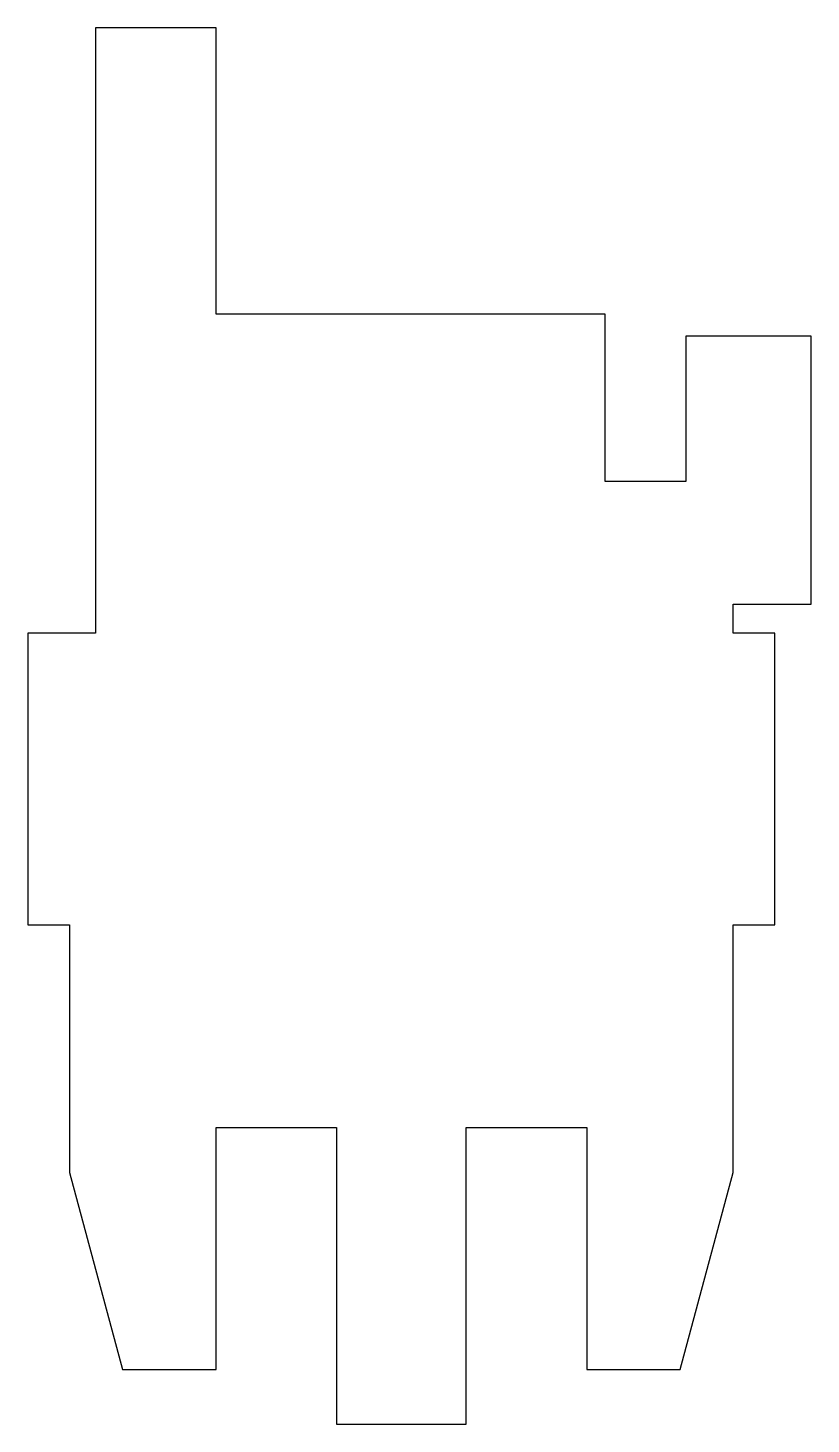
# Model space of a CAD drawing. Extents: x -40 to 44, y 0 to 151.
import ezdxf

# ---------------------------------------------------------------- set-up
doc = ezdxf.new("R2010")
doc.units = 0

msp = doc.modelspace()

# ---------------------------------------------------------------- linework, layer by layer
at = {"color": 7, "linetype": 'CONTINUOUS'}
for p, q in [((-20, 150.7), (-33, 150.7)), ((-33, 150.7), (-33, 85.38)), ((-20, 119.8), (-20, 150.7)), ((22, 119.8), (-20, 119.8)), ((22, 101.75), (22, 119.8)), ((44.2, 117.43), (30.7, 117.43)), ((30.7, 117.43), (30.7, 101.75)), ((44.2, 88.5), (44.2, 117.43)), ((30.7, 101.75), (22, 101.75)), ((35.79, 85.38), (35.79, 88.5)), ((35.79, 88.5), (44.2, 88.5)), ((-33, 85.38), (-40.29, 85.38)), ((-40.29, 85.38), (-40.29, 53.9)), ((40.29, 85.38), (35.79, 85.38)), ((40.29, 53.9), (40.29, 85.38)), ((-40.29, 53.9), (-35.79, 53.9)), ((-35.79, 53.9), (-35.79, 27.17)), ((35.79, 27.17), (35.79, 53.9)), ((35.79, 53.9), (40.29, 53.9)), ((-20, 5.9), (-20, 32)), ((-20, 32), (-7, 32)), ((-7, 32), (-7, 0)), ((7, 0), (7, 32)), ((7, 32), (20, 32)), ((20, 32), (20, 5.9)), ((-35.79, 27.17), (-30.09, 5.9)), ((30.09, 5.9), (35.79, 27.17)), ((-30.09, 5.9), (-20, 5.9)), ((20, 5.9), (30.09, 5.9)), ((-7, 0), (0, 0)), ((0, 0), (7, 0))]:
    msp.add_line(p, q, dxfattribs=at)

doc.saveas('drawing.dxf')
